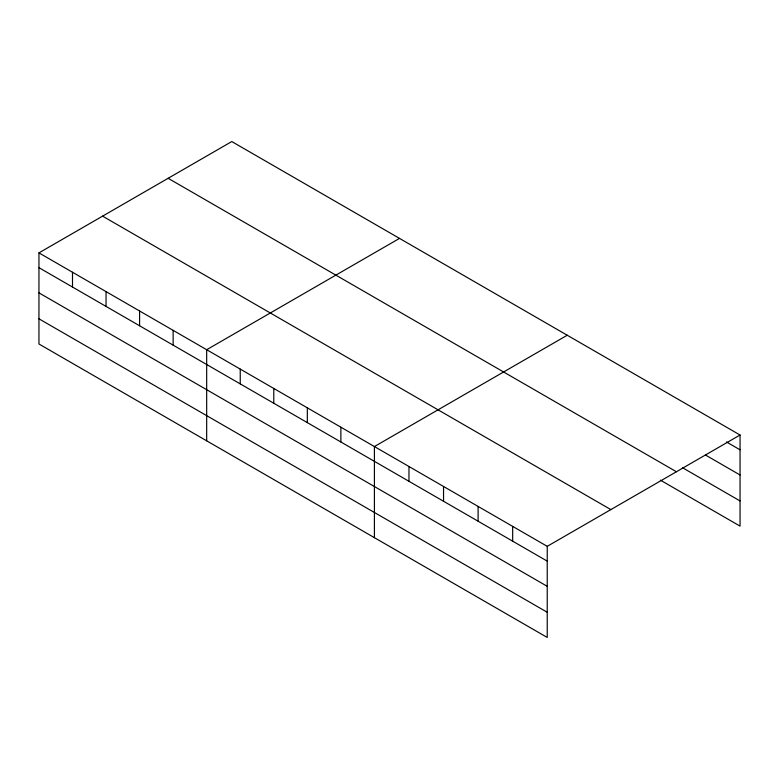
<?xml version="1.0" encoding="UTF-8"?>
<svg xmlns="http://www.w3.org/2000/svg" width="779" height="779" viewBox="0 0 779 779"><rect width="100%" height="100%" fill="white"/><g stroke="black" fill="none" stroke-linecap="round" stroke-linejoin="round"><path stroke-width="1.17" d="M38.95 252.883L547.228 546.332L547.228 637.446L38.95 343.987L38.95 252.883L231.772 141.554L740.05 435.013L740.05 526.117L660.446 480.166M399.5 238.393L206.678 349.722L206.678 440.826M567.239 335.233L374.417 446.562L374.417 537.666M547.228 546.332L740.05 435.013M726.437 441.946L740.05 449.804M705.492 455.033L740.05 474.986M682.443 467.682L740.05 500.936M168.137 178.294L676.415 471.753M102.585 216.143L610.863 509.602M38.95 267.674L547.228 561.123M38.95 292.855L547.228 586.314M38.95 318.806L547.228 612.255M512.67 526.38L512.67 541.171M478.102 506.428L478.102 521.219M443.543 486.466L443.543 501.267M408.975 466.514L408.975 481.305M340.871 427.194L340.871 441.985M307.325 407.826L307.325 422.617M273.78 388.458L273.78 403.249M240.234 369.09L240.234 383.881M173.133 330.354L173.133 345.146M139.587 310.987L139.587 325.778M106.041 291.619L106.041 306.41M72.496 272.251L72.496 287.042"/></g></svg>
